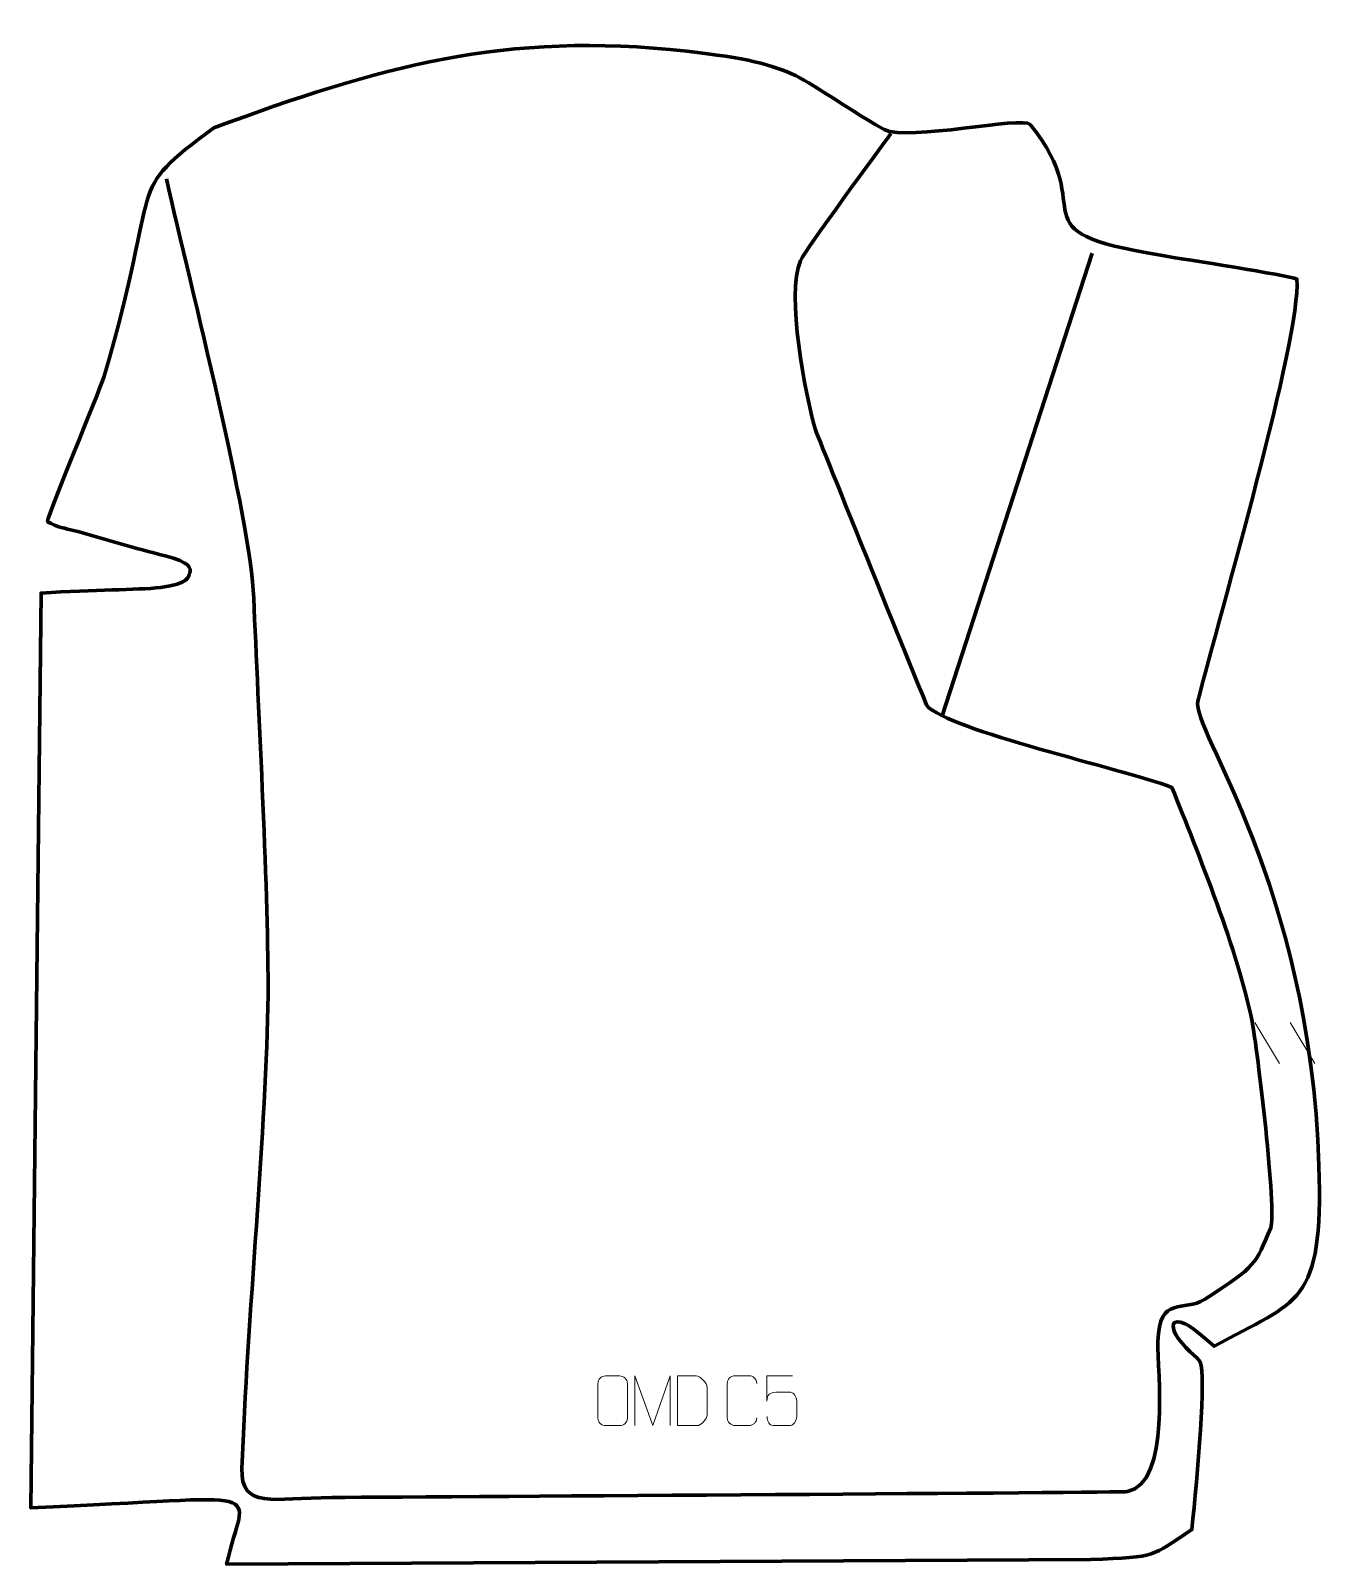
# Model space of a CAD drawing. Header units: millimetres. Extents: x -323 to 325, y -381 to 389.
import ezdxf

# ---------------------------------------------------------------- set-up
doc = ezdxf.new("R2010")
doc.units = ezdxf.units.MM
doc.header["$MEASUREMENT"] = 0
for name, color, linetype in [('layer 1', 7, 'Continuous'), ('layer 2', 7, 'Continuous'), ('layer 3', 7, 'Continuous')]:
    doc.layers.add(name, color=color, linetype=linetype)

msp = doc.modelspace()

# ---------------------------------------------------------------- linework, layer by layer
at = {"layer": 'layer 1', "color": 250, "lineweight": 9}
for points in [[(291.0189, -109.2916), (291.0189, -109.2916), (303.3832, -129.8359), (303.3832, -129.8359)], [(308.7488, -109.2916), (308.7488, -109.2916), (321.1131, -129.8359), (321.1131, -129.8359)]]:
    msp.add_open_spline(points, degree=3, dxfattribs=at)
for points, knots in [([(-34.8233, -286.6152), (-32.4976, -286.6152), (-30.1715, -286.6152), (-27.8454, -286.6152), (-27.8454, -286.6152), (-25.8988, -286.5796), (-23.9074, -288.0712), (-23.8807, -290.5088), (-23.8807, -290.5088), (-23.8811, -296.2557), (-23.8811, -302.003), (-23.8807, -307.7507), (-23.8807, -307.7507), (-24.0205, -310.0741), (-25.6977, -311.5537), (-27.8454, -311.5645), (-27.8454, -311.5645), (-30.1773, -311.5641), (-32.5092, -311.5641), (-34.8407, -311.5645), (-34.8407, -311.5645), (-36.7657, -311.6699), (-38.7378, -309.7854), (-38.7266, -307.7681), (-38.7266, -307.7681), (-38.7263, -301.998), (-38.7263, -296.2283), (-38.7266, -290.459), (-38.7266, -290.459), (-38.7224, -288.3209), (-36.9757, -286.6017), (-34.8233, -286.6152)], [0, 0, 0, 0, 0.11111111, 0.11111111, 0.11111111, 0.11111111, 0.22222222, 0.22222222, 0.22222222, 0.22222222, 0.33333333, 0.33333333, 0.33333333, 0.33333333, 0.44444444, 0.44444444, 0.44444444, 0.44444444, 0.55555556, 0.55555556, 0.55555556, 0.55555556, 0.66666667, 0.66666667, 0.66666667, 0.66666667, 0.77777778, 0.77777778, 0.77777778, 0.77777778, 1, 1, 1, 1]), ([(-20.1462, -311.5706), (-20.1462, -311.5706), (-20.1462, -286.6127), (-20.1462, -286.6127), (-20.1462, -286.6127), (-20.1462, -286.6127), (-11.2211, -311.5706), (-11.2211, -311.5706), (-11.2211, -311.5706), (-11.2211, -311.5706), (-2.4612, -286.6132), (-2.4612, -286.6132), (-2.4612, -286.6132), (-2.4612, -286.6132), (-2.4612, -311.5706), (-2.4612, -311.5706)], [0, 0, 0, 0, 0.2, 0.2, 0.2, 0.2, 0.4, 0.4, 0.4, 0.4, 0.6, 0.6, 0.6, 0.6, 1, 1, 1, 1]), ([(1.304, -311.5403), (3.6358, -311.5399), (8.586, -311.5639), (10.9175, -311.5642), (10.9175, -311.5642), (12.8425, -311.6696), (16.1611, -308.128), (16.1499, -306.1107), (16.1499, -306.1107), (16.1495, -300.3406), (16.1495, -298.1709), (16.1499, -292.4016), (16.1499, -292.4016), (16.1456, -290.2635), (12.7711, -286.6034), (10.6187, -286.6169), (10.6187, -286.6169), (8.293, -286.6169), (3.5687, -286.6169), (1.2426, -286.6169), (1.2426, -286.6169), (1.243, -292.3638), (1.3043, -305.793), (1.304, -311.5403)], [0, 0, 0, 0, 0.14285714, 0.14285714, 0.14285714, 0.14285714, 0.28571429, 0.28571429, 0.28571429, 0.28571429, 0.42857143, 0.42857143, 0.42857143, 0.42857143, 0.57142857, 0.57142857, 0.57142857, 0.57142857, 0.71428571, 0.71428571, 0.71428571, 0.71428571, 1, 1, 1, 1]), ([(41.0302, -307.6773), (40.8904, -310.0007), (39.2132, -311.4803), (37.0655, -311.4911), (37.0655, -311.4911), (34.7336, -311.4907), (32.4017, -311.4907), (30.0702, -311.4911), (30.0702, -311.4911), (28.1452, -311.5965), (26.1731, -309.712), (26.1843, -307.6947), (26.1843, -307.6947), (26.1847, -301.9246), (26.1847, -296.1549), (26.1843, -290.3856), (26.1843, -290.3856), (26.1885, -288.2475), (27.9352, -286.5283), (30.0876, -286.5418), (30.0876, -286.5418), (32.4133, -286.5418), (34.7394, -286.5418), (37.0655, -286.5418), (37.0655, -286.5418), (39.0121, -286.5063), (41.0035, -287.9978), (41.0302, -290.4354)], [0, 0, 0, 0, 0.125, 0.125, 0.125, 0.125, 0.25, 0.25, 0.25, 0.25, 0.375, 0.375, 0.375, 0.375, 0.5, 0.5, 0.5, 0.5, 0.625, 0.625, 0.625, 0.625, 0.75, 0.75, 0.75, 0.75, 1, 1, 1, 1]), ([(59.0013, -286.5635), (59.0013, -286.5635), (46.1496, -286.5635), (46.1496, -286.5635), (46.1496, -286.5635), (46.1499, -290.7941), (46.1499, -295.025), (46.1496, -299.2562), (46.1496, -299.2562), (46.1493, -295.9461), (47.7803, -294.8743), (50.5923, -294.8138), (50.5923, -294.8138), (53.0319, -294.8135), (55.4714, -294.8135), (57.9106, -294.8138), (57.9106, -294.8138), (59.5604, -294.807), (61.0353, -297.1875), (61.0638, -299.2562), (61.0638, -299.2562), (61.0635, -301.8435), (61.0635, -304.4311), (61.0638, -307.0188), (61.0638, -307.0188), (61.11, -308.9782), (59.6106, -311.4145), (57.9847, -311.473), (57.9847, -311.473), (56.0282, -311.4727), (51.1332, -311.4727), (49.1762, -311.473), (49.1762, -311.473), (47.3307, -311.4818), (46.2236, -309.517), (46.2028, -306.9659)], [0, 0, 0, 0, 0.1, 0.1, 0.1, 0.1, 0.2, 0.2, 0.2, 0.2, 0.3, 0.3, 0.3, 0.3, 0.4, 0.4, 0.4, 0.4, 0.5, 0.5, 0.5, 0.5, 0.6, 0.6, 0.6, 0.6, 0.7, 0.7, 0.7, 0.7, 0.8, 0.8, 0.8, 0.8, 1, 1, 1, 1])]:
    msp.add_open_spline(points, degree=3, knots=knots, dxfattribs=at)
at = {"layer": 'layer 2', "color": 22, "lineweight": 158}
msp.add_open_spline([(-231.4235, 339.8832), (-148.9302, 370.2755), (-85.592, 388.6396), (5.8868, 378.2918), (5.8868, 378.2918), (65.2048, 371.5819), (58.906, 365.4704), (104.952, 339.0389), (104.952, 339.0389), (117.0077, 332.8988), (174.5776, 345.93), (178.1888, 341.5383), (178.1888, 341.5383), (214.6301, 297.2196), (167.6628, 288.6132), (243.6769, 275.8836), (243.6769, 275.8836), (256.2097, 273.7848), (307.4142, 265.8556), (312.1702, 263.9781), (312.1702, 263.9781), (314.1112, 233.6953), (273.2442, 95.4943), (262.4363, 52.014), (262.4363, 52.014), (258.9286, 37.9023), (318.7528, -39.0058), (323.1947, -181.1862), (323.1947, -181.1862), (325.3836, -251.2492), (312.9795, -248.5673), (270.5618, -271.7296), (270.5618, -271.7296), (264.1719, -266.226), (259.744, -262.01), (256.0064, -260.4289), (256.0064, -260.4289), (249.1074, -257.5104), (249.0997, -261.6464), (251.249, -265.6146), (251.249, -265.6146), (254.6262, -271.8499), (262.8552, -277.9364), (263.644, -279.6493), (263.644, -279.6493), (266.5531, -285.9658), (262.2598, -336.5383), (259.395, -363.7555), (259.395, -363.7555), (238.0092, -377.6274), (243.1491, -377.2853), (208.5698, -378.7957), (208.5698, -378.7957), (208.5698, -378.7957), (-225.0593, -381.1881), (-225.0593, -381.1881), (-225.0593, -381.1881), (-216.0784, -340.1055), (-198.1213, -347.7825), (-323.4197, -352.7738), (-323.4197, -352.7738), (-323.4197, -352.7738), (-318.1897, 106.3147), (-318.1897, 106.3147), (-318.1897, 106.3147), (-290.685, 108.2302), (-270.8294, 107.7237), (-258.2243, 109.1779), (-258.2243, 109.1779), (-243.7919, 110.8429), (-244.2151, 114.7867), (-243.6093, 116.5069), (-243.6093, 116.5069), (-242.8169, 118.7573), (-243.4178, 121.9898), (-255.9277, 125.0459), (-255.9277, 125.0459), (-270.8081, 128.6808), (-286.861, 133.7092), (-301.9667, 137.7902), (-301.9667, 137.7902), (-305.5772, 138.7656), (-310.2893, 139.4173), (-314.9721, 142.1671), (-314.9721, 142.1671), (-314.1957, 147.6388), (-289.6787, 205.6554), (-286.5527, 215.1949), (-286.5527, 215.1949), (-256.5599, 316.9808), (-277.6695, 305.8584), (-231.4235, 339.8832)], degree=3, knots=[0, 0, 0, 0, 0.04166667, 0.04166667, 0.04166667, 0.04166667, 0.08333333, 0.08333333, 0.08333333, 0.08333333, 0.125, 0.125, 0.125, 0.125, 0.16666667, 0.16666667, 0.16666667, 0.16666667, 0.20833333, 0.20833333, 0.20833333, 0.20833333, 0.25, 0.25, 0.25, 0.25, 0.29166667, 0.29166667, 0.29166667, 0.29166667, 0.33333333, 0.33333333, 0.33333333, 0.33333333, 0.375, 0.375, 0.375, 0.375, 0.41666667, 0.41666667, 0.41666667, 0.41666667, 0.45833333, 0.45833333, 0.45833333, 0.45833333, 0.5, 0.5, 0.5, 0.5, 0.54166667, 0.54166667, 0.54166667, 0.54166667, 0.58333333, 0.58333333, 0.58333333, 0.58333333, 0.625, 0.625, 0.625, 0.625, 0.66666667, 0.66666667, 0.66666667, 0.66666667, 0.70833333, 0.70833333, 0.70833333, 0.70833333, 0.75, 0.75, 0.75, 0.75, 0.79166667, 0.79166667, 0.79166667, 0.79166667, 0.83333333, 0.83333333, 0.83333333, 0.83333333, 0.875, 0.875, 0.875, 0.875, 0.91666667, 0.91666667, 0.91666667, 0.91666667, 1, 1, 1, 1], dxfattribs=at)
at = {"layer": 'layer 3', "color": 177, "lineweight": 158}
msp.add_open_spline([(-255.2452, 314.2359), (-242.7933, 258.7369), (-213.1668, 144.5724), (-211.4623, 103.7416), (-211.4623, 103.7416), (-209.2073, 49.7226), (-203.8421, -50.2412), (-204.298, -95.276), (-204.298, -95.276), (-204.9542, -160.1034), (-214.8652, -260.5717), (-217.3885, -333.0697), (-217.3885, -333.0697), (-218.1088, -353.7657), (-201.6657, -347.8758), (-172.2767, -347.6591), (-172.2767, -347.6591), (-108.8385, -347.1913), (224.8294, -345.1555), (227.0339, -344.7106), (227.0339, -344.7106), (249.0151, -340.2743), (242.0344, -284.2697), (242.3928, -269.2947), (242.3928, -269.2947), (242.955, -245.8065), (255.5494, -254.7256), (265.7245, -248.2032), (265.7245, -248.2032), (292.6188, -230.9635), (290.9066, -230.85), (298.9817, -212.2772), (298.9817, -212.2772), (302.2308, -204.8042), (292.126, -121.547), (289.6198, -108.7035), (289.6198, -108.7035), (282.9207, -74.3722), (262.4764, -23.8877), (249.3956, 8.8145), (249.3956, 8.8145), (223.7832, 18.4191), (137.6403, 37.2973), (126.3567, 49.8274), (126.3567, 49.8274), (126.3467, 49.8385), (71.1105, 185.9798), (70.2913, 188.8639), (70.2913, 188.8639), (65.715, 204.975), (55.4166, 256.5926), (62.9715, 273.1417), (62.9715, 273.1417), (65.7377, 279.2011), (102.3807, 328.7084), (108.3644, 337.0057)], degree=3, knots=[0, 0, 0, 0, 0.06666667, 0.06666667, 0.06666667, 0.06666667, 0.13333333, 0.13333333, 0.13333333, 0.13333333, 0.2, 0.2, 0.2, 0.2, 0.26666667, 0.26666667, 0.26666667, 0.26666667, 0.33333333, 0.33333333, 0.33333333, 0.33333333, 0.4, 0.4, 0.4, 0.4, 0.46666667, 0.46666667, 0.46666667, 0.46666667, 0.53333333, 0.53333333, 0.53333333, 0.53333333, 0.6, 0.6, 0.6, 0.6, 0.66666667, 0.66666667, 0.66666667, 0.66666667, 0.73333333, 0.73333333, 0.73333333, 0.73333333, 0.8, 0.8, 0.8, 0.8, 0.86666667, 0.86666667, 0.86666667, 0.86666667, 1, 1, 1, 1], dxfattribs=at)
msp.add_open_spline([(209.3015, 276.9373), (209.3015, 276.9373), (134.0605, 44.7487), (134.0605, 44.7487)], degree=3, dxfattribs=at)

doc.saveas('drawing.dxf')
